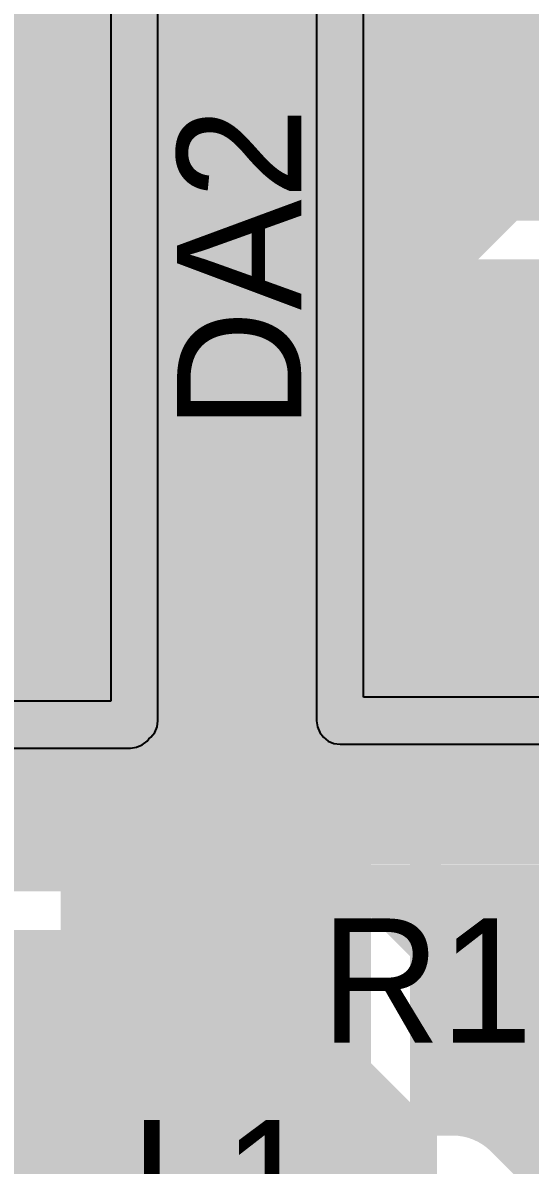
# Model space of a CAD drawing. Header units: millimetres. Extents: x 0.11 to 5.67, y 0.55 to 4.24.
# Drawn here: x 4.2286 to 4.3573, y 1.895 to 2.185 of the extents above; entities that cross this region are included whole.
import ezdxf

# ---------------------------------------------------------------- set-up
doc = ezdxf.new("R2010")
doc.units = ezdxf.units.MM
doc.header["$MEASUREMENT"] = 0
for name, color, linetype in [('BottomLayer', 5, 'Continuous'), ('InternalPlane1', 76, 'Continuous'), ('InternalPlane2', 16, 'Continuous'), ('MultiLayer', 9, 'Continuous'), ('TopLayer', 1, 'Continuous'), ('TopOverlay', 2, 'Continuous'), ('TopPaste', 8, 'Continuous'), ('TopSolder', 216, 'Continuous'), ('ViaHoleLayer', 16, 'Continuous')]:
    doc.layers.add(name, color=color, linetype=linetype)

# ---------------------------------------------------------------- blocks, each defined once
blk = doc.blocks.new('R_PDSO_G16_196')
at = {"layer": 'TopLayer', "const_width": 0.01772}
blk.add_lwpolyline([(0.02067, -0.17913), (-0.02067, -0.17913)], dxfattribs=at)
at = {"layer": 'TopLayer', "const_width": 0.00886}
for points in [[(-0.0251, -0.17913, 1), (-0.01624, -0.17913, 1)], [(0.01624, -0.17913, 1), (0.0251, -0.17913, 1)]]:
    blk.add_lwpolyline(points, format="xyb", close=True, dxfattribs=at)
at = {"layer": 'TopOverlay', "const_width": 0.00787}
for points in [[(0.04331, 0.00886), (0.04331, -0.18799)], [(0.04331, -0.18799), (0.18504, -0.18799)]]:
    blk.add_lwpolyline(points, dxfattribs=at)
at = {"layer": 'TopOverlay', "const_width": 0.00394}
blk.add_lwpolyline([(0.04134, -0.18799, 1), (0.04528, -0.18799, 1)], format="xyb", close=True, dxfattribs=at)
blk.add_lwpolyline([(0.04134, -0.18799, 1), (0.04528, -0.18799, 1)], format="xyb", close=True, dxfattribs=at)
at = {"layer": 'TopPaste', "const_width": 0.01772}
blk.add_lwpolyline([(0.02067, -0.17913), (-0.02067, -0.17913)], dxfattribs=at)
at = {"layer": 'TopPaste', "const_width": 0.00886}
for points in [[(-0.0251, -0.17913, 1), (-0.01624, -0.17913, 1)], [(0.01624, -0.17913, 1), (0.0251, -0.17913, 1)]]:
    blk.add_lwpolyline(points, format="xyb", close=True, dxfattribs=at)
at = {"layer": 'TopSolder', "const_width": 0.02165}
blk.add_lwpolyline([(0.02067, -0.17913), (-0.02067, -0.17913)], dxfattribs=at)
at = {"layer": 'TopSolder', "const_width": 0.01083}
for points in [[(-0.02608, -0.17913, 1), (-0.01526, -0.17913, 1)], [(0.01526, -0.17913, 1), (0.02608, -0.17913, 1)]]:
    blk.add_lwpolyline(points, format="xyb", close=True, dxfattribs=at)

msp = doc.modelspace()

# ---------------------------------------------------------------- linework, layer by layer
at = {"layer": 'BottomLayer'}
for points, const_width in [([(4.35532, 2.19193), (4.35532, 2.36319)], 0.07874), ([(4.27756, 2.11417), (4.35532, 2.19193)], 0.07874), ([(4.24003, 2.15181), (4.30217, 2.21394)], 0.00787), ([(3.84711, 2.18799), (4.27621, 2.18799)], 0.00787), ([(3.8851, 2.18011), (4.26833, 2.18011)], 0.00787), ([(3.899, 2.17224), (4.26046, 2.17224)], 0.00787), ([(3.90645, 2.16436), (4.25259, 2.16436)], 0.00787), ([(3.91113, 2.15649), (4.24471, 2.15649)], 0.00787), ([(3.91394, 2.14862), (4.23708, 2.14862)], 0.00787), ([(4.27756, 1.84252), (4.27756, 2.11417)], 0.07874), ([(3.91523, 2.14074), (4.23153, 2.14074)], 0.00787), ([(3.91513, 2.13287), (4.22781, 2.13287)], 0.00787), ([(3.91362, 2.12499), (4.22552, 2.12499)], 0.00787), ([(4.33071, 1.9065), (4.33071, 2.02294)], 0.00787), ([(4.33071, 2.02263), (4.35001, 2.02263)], 0.00787), ([(4.33071, 2.01476), (4.35466, 2.01476)], 0.00787), ([(4.33071, 2.00688), (4.36701, 2.00688)], 0.00787), ([(4.33071, 1.99901), (4.47638, 1.99901)], 0.00787), ([(4.33071, 1.99114), (4.47638, 1.99114)], 0.00787), ([(4.33071, 1.98326), (4.47638, 1.98326)], 0.00787), ([(4.33071, 1.97539), (4.47638, 1.97539)], 0.00787), ([(4.33071, 1.96751), (4.47638, 1.96751)], 0.00787), ([(4.33071, 1.95964), (4.47638, 1.95964)], 0.00787), ([(4.33071, 1.95177), (4.47638, 1.95177)], 0.00787), ([(4.33071, 1.94389), (4.47638, 1.94389)], 0.00787), ([(4.33071, 1.93602), (4.47638, 1.93602)], 0.00787), ([(4.33071, 1.92814), (4.47638, 1.92814)], 0.00787), ([(4.33071, 1.92027), (4.47638, 1.92027)], 0.00787), ([(4.33071, 1.9124), (4.47638, 1.9124)], 0.00787), ([(4.33071, 1.9065), (4.3376, 1.9065)], 0.00787), ([(4.34573, 1.90452), (4.47638, 1.90452)], 0.00787), ([(4.35013, 1.90131), (4.45347, 1.79796)], 0.00787), ([(4.35478, 1.89665), (4.47638, 1.89665)], 0.00787)]:
    msp.add_lwpolyline(points, dxfattribs=dict(at, const_width=const_width))
for points, const_width in [([(4.33563, 2.19193, 1), (4.375, 2.19193, 1)], 0.03937), ([(4.33563, 2.19193, 1), (4.375, 2.19193, 1)], 0.03937), ([(4.27424, 2.18799, 1), (4.27818, 2.18799, 1)], 0.00394), ([(4.26636, 2.18011, 1), (4.2703, 2.18011, 1)], 0.00394), ([(4.25849, 2.17224, 1), (4.26243, 2.17224, 1)], 0.00394), ([(4.25062, 2.16436, 1), (4.25455, 2.16436, 1)], 0.00394), ([(4.24274, 2.15649, 1), (4.24668, 2.15649, 1)], 0.00394), ([(4.23801, 2.15176, 1), (4.24195, 2.15176, 1)], 0.00394), ([(4.23806, 2.15181, 1), (4.242, 2.15181, 1)], 0.00394), ([(4.23806, 2.15181, 1), (4.242, 2.15181, 1)], 0.00394), ([(4.23511, 2.14862, 1), (4.23905, 2.14862, 1)], 0.00394), ([(4.25787, 2.11417, 1), (4.29724, 2.11417, 1)], 0.03937), ([(4.25787, 2.11417, 1), (4.29724, 2.11417, 1)], 0.03937), ([(4.22956, 2.14074, 1), (4.2335, 2.14074, 1)], 0.00394), ([(4.22584, 2.13287, 1), (4.22977, 2.13287, 1)], 0.00394), ([(4.22355, 2.12499, 1), (4.22749, 2.12499, 1)], 0.00394), ([(4.32874, 2.08465, 1), (4.34055, 2.08465, 1)], 0.01181), ([(4.32874, 2.04823, 1), (4.34055, 2.04823, 1)], 0.01181), ([(4.34687, 2.02693, 1), (4.3508, 2.02693, 1)], 0.00394), ([(4.34687, 2.02693, 1), (4.3508, 2.02693, 1)], 0.00394), ([(4.32874, 2.02294, 1), (4.33268, 2.02294, 1)], 0.00394), ([(4.32874, 2.02294, 1), (4.33268, 2.02294, 1)], 0.00394), ([(4.32874, 2.02263, 1), (4.33268, 2.02263, 1)], 0.00394), ([(4.34804, 2.02263, 1), (4.35198, 2.02263, 1)], 0.00394), ([(4.32874, 2.01476, 1), (4.33268, 2.01476, 1)], 0.00394), ([(4.35269, 2.01476, 1), (4.35663, 2.01476, 1)], 0.00394), ([(4.32874, 2.00688, 1), (4.33268, 2.00688, 1)], 0.00394), ([(4.32874, 1.99901, 1), (4.33268, 1.99901, 1)], 0.00394), ([(4.32874, 1.99114, 1), (4.33268, 1.99114, 1)], 0.00394), ([(4.32874, 1.98326, 1), (4.33268, 1.98326, 1)], 0.00394), ([(4.32874, 1.97539, 1), (4.33268, 1.97539, 1)], 0.00394), ([(4.32874, 1.96751, 1), (4.33268, 1.96751, 1)], 0.00394), ([(4.32874, 1.95964, 1), (4.33268, 1.95964, 1)], 0.00394), ([(4.32874, 1.95177, 1), (4.33268, 1.95177, 1)], 0.00394), ([(4.32874, 1.94389, 1), (4.33268, 1.94389, 1)], 0.00394), ([(4.32874, 1.93602, 1), (4.33268, 1.93602, 1)], 0.00394), ([(4.32874, 1.92814, 1), (4.33268, 1.92814, 1)], 0.00394), ([(4.32874, 1.92027, 1), (4.33268, 1.92027, 1)], 0.00394), ([(4.32874, 1.9124, 1), (4.33268, 1.9124, 1)], 0.00394), ([(4.32874, 1.9065, 1), (4.33268, 1.9065, 1)], 0.00394), ([(4.32874, 1.9065, 1), (4.33268, 1.9065, 1)], 0.00394), ([(4.33563, 1.9065, 1), (4.33957, 1.9065, 1)], 0.00394), ([(4.33563, 1.9065, 1), (4.33957, 1.9065, 1)], 0.00394), ([(4.33563, 1.9065, 1), (4.33957, 1.9065, 1)], 0.00394), ([(4.34376, 1.90452, 1), (4.34769, 1.90452, 1)], 0.00394), ([(4.34816, 1.90131, 1), (4.35209, 1.90131, 1)], 0.00394), ([(4.34816, 1.90131, 1), (4.35209, 1.90131, 1)], 0.00394), ([(4.34816, 1.90131, 1), (4.35209, 1.90131, 1)], 0.00394), ([(4.35282, 1.89665, 1), (4.35675, 1.89665, 1)], 0.00394)]:
    msp.add_lwpolyline(points, format="xyb", close=True, dxfattribs=dict(at, const_width=const_width))
at = {"layer": 'BottomLayer', "const_width": 0.00787}
for points in [[(4.22441, 2.11417, -0.199304), (4.24003, 2.15181)], [(4.22441, 2.11417, -0.198912), (4.23998, 2.15176)], [(4.39961, 2.0315, -0.914141), (4.34884, 2.02693)], [(4.34884, 2.02693, -0.187712), (4.33071, 2.02294)], [(4.3376, 1.9065, -0.198912), (4.35013, 1.90131)], [(4.3376, 1.9065, -0.198912), (4.35013, 1.90131)]]:
    msp.add_lwpolyline(points, format="xyb", dxfattribs=at)
at = {"layer": 'InternalPlane1', "const_width": 0.02591}
for points in [[(4.36106, 2.10236, 1), (4.38697, 2.10236, 1)], [(4.32169, 2.08465, 1), (4.3476, 2.08465, 1)], [(4.36106, 2.06496, 1), (4.38697, 2.06496, 1)], [(4.32169, 2.04823, 1), (4.3476, 2.04823, 1)], [(4.36106, 2.0315, 1), (4.38697, 2.0315, 1)]]:
    msp.add_lwpolyline(points, format="xyb", close=True, dxfattribs=at)
at = {"layer": 'InternalPlane2'}
for p, q in [((4.25093, 2.26968), (4.25093, 2.01285)), ((4.31501, 2.01383), (4.31501, 2.26968)), ((4.26285, 2.00787), (4.26285, 2.26373)), ((4.3031, 2.26373), (4.3031, 2.00787)), ((4.25093, 2.01285), (3.99213, 2.01285)), ((4.39463, 2.01383), (4.31501, 2.01383)), ((4.26264, 2.00633), (4.26285, 2.00787)), ((4.3031, 2.00787), (4.3033, 2.00633)), ((4.2611, 2.00366), (4.26205, 2.0049)), ((4.26205, 2.0049), (4.26264, 2.00633)), ((4.3033, 2.00633), (4.3039, 2.0049)), ((4.3039, 2.0049), (4.30484, 2.00366)), ((4.25591, 2.00093), (4.25745, 2.00114)), ((4.25745, 2.00114), (4.25888, 2.00173)), ((4.25888, 2.00173), (4.26012, 2.00268)), ((4.26012, 2.00268), (4.26054, 2.00323)), ((4.26054, 2.00323), (4.2611, 2.00366)), ((4.30484, 2.00366), (4.30608, 2.00272)), ((4.30608, 2.00272), (4.30751, 2.00212)), ((4.30751, 2.00212), (4.30906, 2.00192)), ((4.30906, 2.00192), (4.48222, 2.00192)), ((3.99459, 2.00093), (4.25591, 2.00093))]:
    msp.add_line(p, q, dxfattribs=at)
at = {"layer": 'InternalPlane2', "const_width": 0.01181}
for points in [[(4.25689, 2.00787), (4.25689, 2.26968)], [(4.30906, 2.00787), (4.30906, 2.26968)], [(3.99213, 2.00689), (4.25591, 2.00689)], [(4.30906, 2.00787), (4.40059, 2.00787)]]:
    msp.add_lwpolyline(points, dxfattribs=at)
at = {"layer": 'InternalPlane2', "const_width": 0.00591}
for points in [[(4.25295, 2.00689, 1), (4.25886, 2.00689, 1)], [(4.25394, 2.00787, 1), (4.25984, 2.00787, 1)], [(4.3061, 2.00787, 1), (4.31201, 2.00787, 1)], [(4.3061, 2.00787, 1), (4.31201, 2.00787, 1)]]:
    msp.add_lwpolyline(points, format="xyb", close=True, dxfattribs=at)
at = {"layer": 'MultiLayer', "const_width": 0.01181}
for points in [[(4.32874, 2.08465, 1), (4.34055, 2.08465, 1)], [(4.32874, 2.04823, 1), (4.34055, 2.04823, 1)]]:
    msp.add_lwpolyline(points, format="xyb", close=True, dxfattribs=at)
at = {"layer": 'TopLayer', "const_width": 0.00787}
for points in [[(4.01476, 2.18799), (4.41568, 2.18799)], [(4.01476, 2.18011), (4.42981, 2.18011)], [(4.01476, 2.17224), (4.4813, 2.17224)], [(4.01476, 2.16436), (4.4813, 2.16436)], [(4.01476, 2.15649), (4.4813, 2.15649)], [(4.00689, 2.14862), (4.4813, 2.14862)], [(4.01476, 2.14074), (4.4813, 2.14074)], [(4.31791, 2.13878), (4.38976, 2.13878)], [(4.2857, 2.11391), (4.30539, 2.13359)], [(4.01476, 2.13287), (4.30466, 2.13287)], [(4.01476, 2.12499), (4.29679, 2.12499)], [(4.29823, 2.10138), (4.31791, 2.12106)], [(4.31791, 2.12106), (4.38976, 2.12106)], [(4.01476, 2.11712), (4.28892, 2.11712)], [(4.31397, 2.11712), (4.39371, 2.11712)], [(4.01476, 2.10925), (4.28235, 2.10925)], [(4.3061, 2.10925), (4.40158, 2.10925)], [(4.01476, 2.10137), (4.28051, 2.10137)], [(4.28051, 1.98228), (4.28051, 2.10138)], [(4.29823, 2.10137), (4.40945, 2.10137)], [(4.29823, 1.98228), (4.29823, 2.10138)], [(4.01476, 2.0935), (4.28051, 2.0935)], [(4.29823, 2.0935), (4.41733, 2.0935)], [(4.01476, 2.08562), (4.28051, 2.08562)], [(4.29823, 2.08562), (4.4252, 2.08562)], [(4.01476, 2.07775), (4.28051, 2.07775)], [(4.29823, 2.07775), (4.43308, 2.07775)], [(4.01476, 2.06988), (4.28051, 2.06988)], [(4.29823, 2.06988), (4.44095, 2.06988)], [(4.01476, 2.062), (4.28051, 2.062)], [(4.29823, 2.062), (4.44685, 2.062)], [(4.01476, 2.05413), (4.28051, 2.05413)], [(4.29823, 2.05413), (4.44685, 2.05413)], [(4.19682, 2.04625), (4.28051, 2.04625)], [(4.29823, 2.04625), (4.44685, 2.04625)], [(4.20394, 2.03838), (4.28051, 2.03838)], [(4.29823, 2.03838), (4.44685, 2.03838)], [(4.2065, 2.03051), (4.28051, 2.03051)], [(4.29823, 2.03051), (4.44685, 2.03051)], [(4.20669, 2.02263), (4.28051, 2.02263)], [(4.29823, 2.02263), (4.44685, 2.02263)], [(4.20669, 2.01476), (4.28051, 2.01476)], [(4.29823, 2.01476), (4.44685, 2.01476)], [(4.20669, 2.00688), (4.28051, 2.00688)], [(4.29823, 2.00688), (4.44685, 2.00688)], [(4.20669, 1.99901), (4.28051, 1.99901)], [(4.29823, 1.99901), (4.44685, 1.99901)], [(4.20669, 1.99114), (4.28051, 1.99114)], [(4.29823, 1.99114), (4.44685, 1.99114)], [(4.2065, 1.98326), (4.28051, 1.98326)], [(4.29823, 1.98326), (4.44685, 1.98326)], [(4.29823, 1.98228), (4.36122, 1.91929)], [(4.20522, 1.97539), (4.28191, 1.97539)], [(4.30512, 1.97539), (4.44685, 1.97539)], [(4.21055, 1.9685), (4.2815, 1.9685)], [(4.2857, 1.96976), (4.28832, 1.96714)], [(4.313, 1.96751), (4.39176, 1.96751)], [(4.32087, 1.95964), (4.39176, 1.95964)], [(4.21055, 1.95079), (4.2815, 1.95079)], [(4.2815, 1.95079), (4.32972, 1.90256)], [(4.32875, 1.95177), (4.39176, 1.95177)], [(4.20905, 1.94389), (4.28839, 1.94389)], [(4.33662, 1.94389), (4.39176, 1.94389)], [(4.2044, 1.93602), (4.29627, 1.93602)], [(4.34449, 1.93602), (4.39176, 1.93602)], [(4.19205, 1.92814), (4.30414, 1.92814)], [(4.35237, 1.92814), (4.39176, 1.92814)], [(3.95866, 1.92027), (4.31201, 1.92027)], [(4.36024, 1.92027), (4.39176, 1.92027)], [(3.95078, 1.9124), (4.31989, 1.9124)], [(3.94488, 1.90452), (4.32776, 1.90452)], [(4.32972, 1.7372), (4.32972, 1.90256)], [(3.94488, 1.89665), (4.32972, 1.89665)]]:
    msp.add_lwpolyline(points, dxfattribs=at)
for points in [[(4.30539, 2.13359, -0.198912), (4.31791, 2.13878)], [(4.30539, 2.13359, -0.198912), (4.31791, 2.13878)], [(4.28051, 2.10138, -0.198912), (4.2857, 2.11391)], [(4.28051, 2.10138, -0.198912), (4.2857, 2.11391)], [(4.2857, 1.96976, -0.198912), (4.28051, 1.98228)], [(4.2857, 1.96976, -0.198912), (4.28051, 1.98228)], [(4.2815, 1.9685, -0.099167), (4.28832, 1.96714)], [(4.2815, 1.9685, -0.099167), (4.28832, 1.96714)]]:
    msp.add_lwpolyline(points, format="xyb", dxfattribs=at)
at = {"layer": 'TopLayer'}
for points, const_width in [([(4.31594, 2.13878, 1), (4.31988, 2.13878, 1)], 0.00394), ([(4.31594, 2.13878, 1), (4.31988, 2.13878, 1)], 0.00394), ([(4.31594, 2.13878, 1), (4.31988, 2.13878, 1)], 0.00394), ([(4.30342, 2.13359, 1), (4.30735, 2.13359, 1)], 0.00394), ([(4.30342, 2.13359, 1), (4.30735, 2.13359, 1)], 0.00394), ([(4.30342, 2.13359, 1), (4.30735, 2.13359, 1)], 0.00394), ([(4.30269, 2.13287, 1), (4.30663, 2.13287, 1)], 0.00394), ([(4.29482, 2.12499, 1), (4.29876, 2.12499, 1)], 0.00394), ([(4.31594, 2.12106, 1), (4.31988, 2.12106, 1)], 0.00394), ([(4.31594, 2.12106, 1), (4.31988, 2.12106, 1)], 0.00394), ([(4.28695, 2.11712, 1), (4.29088, 2.11712, 1)], 0.00394), ([(4.312, 2.11712, 1), (4.31594, 2.11712, 1)], 0.00394), ([(4.28373, 2.11391, 1), (4.28767, 2.11391, 1)], 0.00394), ([(4.28373, 2.11391, 1), (4.28767, 2.11391, 1)], 0.00394), ([(4.28373, 2.11391, 1), (4.28767, 2.11391, 1)], 0.00394), ([(4.28039, 2.10925, 1), (4.28432, 2.10925, 1)], 0.00394), ([(4.30413, 2.10925, 1), (4.30807, 2.10925, 1)], 0.00394), ([(4.27854, 2.10138, 1), (4.28248, 2.10138, 1)], 0.00394), ([(4.27854, 2.10137, 1), (4.28248, 2.10137, 1)], 0.00394), ([(4.27854, 2.10138, 1), (4.28248, 2.10138, 1)], 0.00394), ([(4.27854, 2.10138, 1), (4.28248, 2.10138, 1)], 0.00394), ([(4.29626, 2.10138, 1), (4.3002, 2.10138, 1)], 0.00394), ([(4.29626, 2.10137, 1), (4.3002, 2.10137, 1)], 0.00394), ([(4.29626, 2.10138, 1), (4.3002, 2.10138, 1)], 0.00394), ([(4.27854, 2.0935, 1), (4.28248, 2.0935, 1)], 0.00394), ([(4.29626, 2.0935, 1), (4.3002, 2.0935, 1)], 0.00394), ([(4.32874, 2.08465, 1), (4.34055, 2.08465, 1)], 0.01181), ([(4.27854, 2.08562, 1), (4.28248, 2.08562, 1)], 0.00394), ([(4.29626, 2.08562, 1), (4.3002, 2.08562, 1)], 0.00394), ([(4.27854, 2.07775, 1), (4.28248, 2.07775, 1)], 0.00394), ([(4.29626, 2.07775, 1), (4.3002, 2.07775, 1)], 0.00394), ([(4.27854, 2.06988, 1), (4.28248, 2.06988, 1)], 0.00394), ([(4.29626, 2.06988, 1), (4.3002, 2.06988, 1)], 0.00394), ([(4.27854, 2.062, 1), (4.28248, 2.062, 1)], 0.00394), ([(4.29626, 2.062, 1), (4.3002, 2.062, 1)], 0.00394), ([(4.32874, 2.04823, 1), (4.34055, 2.04823, 1)], 0.01181), ([(4.27854, 2.05413, 1), (4.28248, 2.05413, 1)], 0.00394), ([(4.29626, 2.05413, 1), (4.3002, 2.05413, 1)], 0.00394), ([(4.27854, 2.04625, 1), (4.28248, 2.04625, 1)], 0.00394), ([(4.29626, 2.04625, 1), (4.3002, 2.04625, 1)], 0.00394), ([(4.27854, 2.03838, 1), (4.28248, 2.03838, 1)], 0.00394), ([(4.29626, 2.03838, 1), (4.3002, 2.03838, 1)], 0.00394), ([(4.27854, 2.03051, 1), (4.28248, 2.03051, 1)], 0.00394), ([(4.29626, 2.03051, 1), (4.3002, 2.03051, 1)], 0.00394), ([(4.27854, 2.02263, 1), (4.28248, 2.02263, 1)], 0.00394), ([(4.29626, 2.02263, 1), (4.3002, 2.02263, 1)], 0.00394), ([(4.27854, 2.01476, 1), (4.28248, 2.01476, 1)], 0.00394), ([(4.29626, 2.01476, 1), (4.3002, 2.01476, 1)], 0.00394), ([(4.27854, 2.00688, 1), (4.28248, 2.00688, 1)], 0.00394), ([(4.29626, 2.00688, 1), (4.3002, 2.00688, 1)], 0.00394), ([(4.27854, 1.99901, 1), (4.28248, 1.99901, 1)], 0.00394), ([(4.29626, 1.99901, 1), (4.3002, 1.99901, 1)], 0.00394), ([(4.27854, 1.99114, 1), (4.28248, 1.99114, 1)], 0.00394), ([(4.29626, 1.99114, 1), (4.3002, 1.99114, 1)], 0.00394), ([(4.27854, 1.98326, 1), (4.28248, 1.98326, 1)], 0.00394), ([(4.29626, 1.98326, 1), (4.3002, 1.98326, 1)], 0.00394), ([(4.27854, 1.98228, 1), (4.28248, 1.98228, 1)], 0.00394), ([(4.27854, 1.98228, 1), (4.28248, 1.98228, 1)], 0.00394), ([(4.27854, 1.98228, 1), (4.28248, 1.98228, 1)], 0.00394), ([(4.29626, 1.98228, 1), (4.3002, 1.98228, 1)], 0.00394), ([(4.29626, 1.98228, 1), (4.3002, 1.98228, 1)], 0.00394), ([(4.27994, 1.97539, 1), (4.28388, 1.97539, 1)], 0.00394), ([(4.30316, 1.97539, 1), (4.30709, 1.97539, 1)], 0.00394), ([(4.27953, 1.9685, 1), (4.28346, 1.9685, 1)], 0.00394), ([(4.27953, 1.9685, 1), (4.28346, 1.9685, 1)], 0.00394), ([(4.27953, 1.9685, 1), (4.28346, 1.9685, 1)], 0.00394), ([(4.28373, 1.96976, 1), (4.28767, 1.96976, 1)], 0.00394), ([(4.28373, 1.96976, 1), (4.28767, 1.96976, 1)], 0.00394), ([(4.28373, 1.96976, 1), (4.28767, 1.96976, 1)], 0.00394), ([(4.28635, 1.96714, 1), (4.29029, 1.96714, 1)], 0.00394), ([(4.28635, 1.96714, 1), (4.29029, 1.96714, 1)], 0.00394), ([(4.28635, 1.96714, 1), (4.29029, 1.96714, 1)], 0.00394), ([(4.31103, 1.96751, 1), (4.31497, 1.96751, 1)], 0.00394), ([(4.3189, 1.95964, 1), (4.32284, 1.95964, 1)], 0.00394), ([(4.27953, 1.95079, 1), (4.28346, 1.95079, 1)], 0.00394), ([(4.27953, 1.95079, 1), (4.28346, 1.95079, 1)], 0.00394), ([(4.32678, 1.95177, 1), (4.33071, 1.95177, 1)], 0.00394), ([(4.28642, 1.94389, 1), (4.29036, 1.94389, 1)], 0.00394), ([(4.33465, 1.94389, 1), (4.33859, 1.94389, 1)], 0.00394), ([(4.2943, 1.93602, 1), (4.29823, 1.93602, 1)], 0.00394), ([(4.34253, 1.93602, 1), (4.34646, 1.93602, 1)], 0.00394), ([(4.30217, 1.92814, 1), (4.30611, 1.92814, 1)], 0.00394), ([(4.3504, 1.92814, 1), (4.35434, 1.92814, 1)], 0.00394), ([(4.31004, 1.92027, 1), (4.31398, 1.92027, 1)], 0.00394), ([(4.35827, 1.92027, 1), (4.36221, 1.92027, 1)], 0.00394), ([(4.31792, 1.9124, 1), (4.32186, 1.9124, 1)], 0.00394), ([(4.32579, 1.90452, 1), (4.32973, 1.90452, 1)], 0.00394), ([(4.32776, 1.90256, 1), (4.33169, 1.90256, 1)], 0.00394), ([(4.32776, 1.90256, 1), (4.33169, 1.90256, 1)], 0.00394), ([(4.32776, 1.89665, 1), (4.33169, 1.89665, 1)], 0.00394)]:
    msp.add_lwpolyline(points, format="xyb", close=True, dxfattribs=dict(at, const_width=const_width))
at = {"layer": 'ViaHoleLayer', "const_width": 0.00591}
for points in [[(4.33169, 2.08465, 1), (4.3376, 2.08465, 1)], [(4.33169, 2.04823, 1), (4.3376, 2.04823, 1)]]:
    msp.add_lwpolyline(points, format="xyb", close=True, dxfattribs=at)

# ---------------------------------------------------------------- block references
at = {"rotation": 90}
msp.add_blockref('R_PDSO_G16_196', (4.0561, 2.00689), dxfattribs=at)

# ---------------------------------------------------------------- texts
at = {"layer": 'TopOverlay'}
msp.add_text('DA2', height=0.031496, rotation=90, dxfattribs=at).set_placement((4.29921, 2.08169))
for s, p in [('R15', (4.30413, 1.92618)), ('L1', (4.25591, 1.875))]:
    msp.add_text(s, height=0.031496, dxfattribs=at).set_placement(p)

doc.saveas('drawing.dxf')
